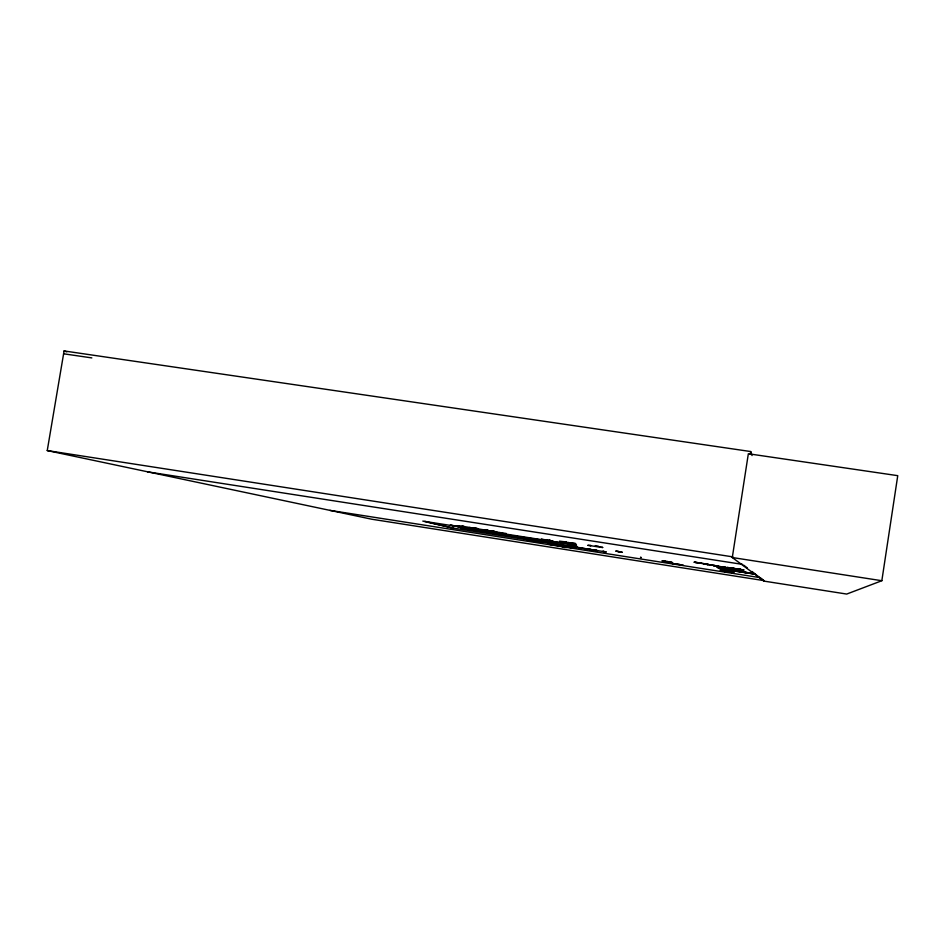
<?xml version="1.0" encoding="UTF-8"?>
<svg xmlns="http://www.w3.org/2000/svg" width="945" height="945" viewBox="0 0 945 945"><rect width="100%" height="100%" fill="white"/><g stroke="black" fill="none" stroke-linecap="round" stroke-linejoin="round"><path stroke-width="1.42" d="M588.298 549.199L597.429 550.545M705.962 564.082L694.291 562.24M716.015 565.783L707.344 564.578M725.358 567.437L727.697 567.886L717.68 566.185L718.354 566.185M718.826 568.11L754.653 574.147L718.413 568.11M662.788 560.987L672.71 562.688L661.961 560.787L671.954 562.405M736.356 570.319L716.877 567.284L736.379 570.189M748.393 573.142L719.984 568.855M458.207 526.424L463.582 527.334L457.368 526.211M881.839 580.726L897.75 475.666L748.345 453.754L732.292 557.526L764.08 581.128L846.708 594.062L881.839 580.726L732.292 557.526M764.08 581.128L752.031 571.477M750.259 454.439L750.708 451.545L64.083 350.938L47.25 450.576L371.81 519.23L764.162 580.643M590.849 545.726L587.755 545.324L590.92 545.478M599.981 547.226L602.189 547.356M616.128 551.124L621.916 552.246M754.618 573.804L744.01 572.15M499.562 532.567L506.225 533.476M507.559 535.449L512.946 536.358L512.261 536.087M508.292 535.531L509.934 535.78M512.06 536.051L510.619 535.839M542.973 540.15L549.482 541.284L542.631 540.02M549.659 539.796L549.399 540.823L549.612 539.784M550.191 541.036L550.344 540.977M553.628 541.426L541.367 539.323M554.987 544.627L564.602 546.742M559.499 541.154L566.232 541.981M561.448 546.293L561.673 545.289M561.779 545.3C559.393 547.604 569.103 548.431 568.429 546.257M561.921 545.312L561.873 546.257M562.287 545.371L562.145 546.304L562.322 545.655M567.461 546.387L567.472 547.06M567.661 547.096L567.697 546.423M568.642 542.702L575.777 543.623M567.921 547.12L568.276 546.234M569.044 544.32L575.895 545.537L569.516 544.391M577.029 546.612L567.744 545.064M462.129 527.239L453.588 525.703M464.066 526.424L458.939 525.739M482.446 529.72L488.199 530.452M490.526 531.102L496.385 531.799M492.995 532.035L491.164 531.622L493.845 532.153M494.365 533.5L490.786 533.074M495.712 531.834L486.427 530.287L495.688 531.787M535.449 540.859L525.668 539.323M552.14 540.847L541.379 539.17M458.195 526.519L461.29 527.026M728.689 572.079L720.196 570.697L734.123 572.8L725.406 571.312M640.45 557.349L641.242 557.574M539.524 541.91L532.507 540.894L539.855 541.898M554.573 545.206L547.698 544.107M564.555 546.647L557.715 545.489M498.594 533.535L504.807 534.728M505.15 534.752L498.523 533.594M490.089 530.948L496.763 531.846M477.863 528.633L469.252 527.499M596.555 550.462L592.657 549.872M727.473 567.472L735.73 568.76M705.903 564.141L707.947 564.389M477.461 528.586L472.228 527.971M694.162 562.18L696.583 562.499M705.502 564.118L704.285 563.964L704.994 564.165M707.923 564.401L710.002 564.779M713.699 565.653L717.987 566.185M717.964 566.161L717.68 566.031M718.354 566.232L717.125 566.09M599.508 547.131L602.65 547.462M547.143 540.245L548.289 540.564M551.218 544.71L558.318 545.749L557.656 545.655M457.9 526.578L458.88 526.731M541.875 541.556L545.678 542.017M667.855 561.897L667.335 561.649M724.567 571.418L729.776 572.115M694.528 562.204L695.343 562.31M704.651 563.988L707.947 564.413M572.599 544.946L573.78 545.123M462.944 526.341L462.388 526.235M482.6 529.661L487.809 530.334M617.687 551.514L618.904 551.703M572.304 545.903L573.119 546.045M592.137 549.789L596.626 550.569M672.934 563.586L679.597 564.531M575.422 543.54L568.288 542.584M452.501 525.467L450.21 525.148L450.895 525.337M546.671 540.162L547.793 540.481M669.462 562.996L676.655 564.212M683.424 565.169L675.864 563.893M740.372 569.374L730.343 567.933L740.691 569.457M743.668 569.965L735.647 568.748M666.804 561.602L667.465 561.838M458.431 526.66L450.859 525.337M565.358 546.647L572.209 547.71M575.706 548.218L568.795 547.155M568.689 547.202L576.072 548.277M63.599 353.784L91.842 357.907M600.441 547.285L589.963 545.572M696.571 562.476L706.612 564.094M696.559 562.499L698.131 562.724M706.695 564.283L708.254 564.508L706.576 564.082M716.133 565.96L717.692 566.185L710.002 564.779L711.845 565.075M462.129 526.2L471.921 527.842M470.669 527.641L471.803 527.818M483.899 529.861L485.139 530.062M452.478 525.455L457.368 526.211L453.943 525.692M493.928 531.562L502.705 533.063M721.968 567.071L725.311 567.52L719.428 566.457M475.536 528.444L485.08 530.05M606.017 551.998L603.253 551.36M47.25 450.576L732.93 556.888M537.02 541.603L536.252 541.473L537.28 541.639M147.597 471.862L742.687 564.413M699.867 563.007L701.733 563.303M721.968 567.071L713.818 565.724M466.735 529.094L576.509 545.135L422.805 521.085L451.804 527.889L592.609 549.86M718.224 567.945L747.129 572.457M718.779 568.37L737.915 571.441M604.091 551.62L588.286 549.222M641.194 557.562L640.675 557.337M329.899 510.371L760.193 577.655L763.879 580.643M595.279 545.643L598.244 546.115M602.071 547.438L602.697 547.521M703.541 563.574L705.206 563.87M713.652 565.358L715.318 565.63M716.735 566.209L718.365 566.492M475.689 528.468L476.516 528.609M593.129 549.907L460.912 528.149M724.697 567.307L726.067 567.543M707.368 564.578L704.958 564.153M563.055 541.65L571.855 543.151M564.968 546.612L571.879 547.734M736.344 568.677L744.022 570.036M726.989 567.402L734.797 568.76M622.377 552.246L615.774 551.053M694.858 562.381L695.922 562.57M716.676 565.842L717.692 566.02M567.744 545.206L577.052 546.541M606.111 551.927L602.863 551.289M424.837 521.404L453.683 528.184M467.338 529.247L461.562 528.302M548.75 540.635L550.781 541.095L548.915 540.575M64.083 350.938L66.811 351.894M667.453 561.59L668.162 561.85M542.017 541.509L545.82 541.969M743.857 565.287L747.353 567.945M750.708 451.545L752.043 455.561M741.081 571.016A142.884 29.011 56.2 0 1 736.923 570.508M529.696 540.292L539.371 541.946L529.696 540.292M668.434 561.826L667.513 561.46L668.446 561.873"/></g></svg>
